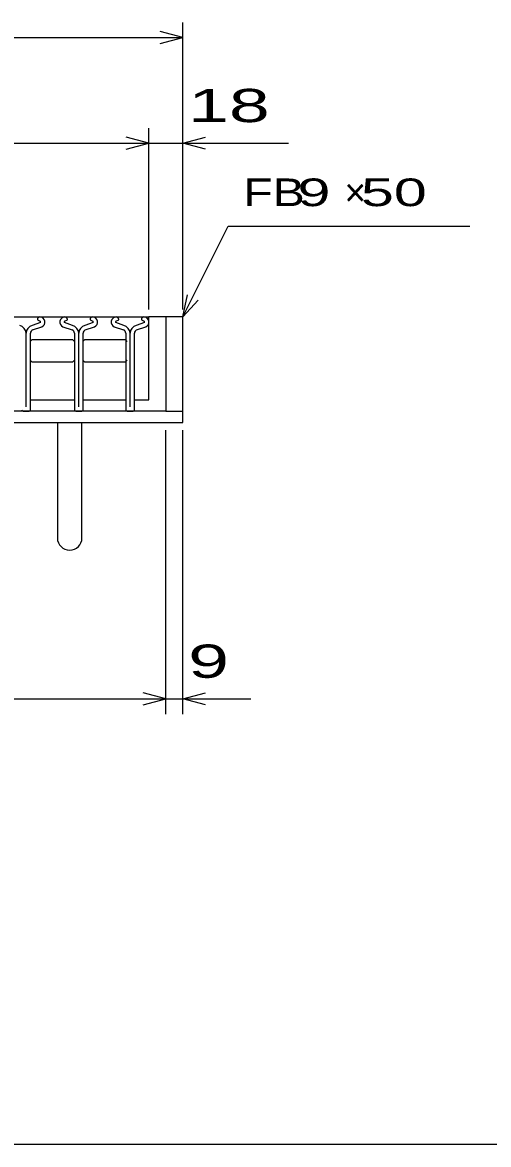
# Model space of a CAD drawing. Units: millimetres, scale not verified. Extents: x -1456 to 1389, y -1026 to 839.
# Drawn here: x -556 to -309, y -921 to -327 of the extents above; entities that cross this region are included whole.
import ezdxf
from ezdxf.enums import TextEntityAlignment as Align

# ---------------------------------------------------------------- set-up
doc = ezdxf.new("R2010")
doc.units = ezdxf.units.MM
doc.header["$LTSCALE"] = 8
for name, color, linetype, lineweight in [('0_2', 150, 'Continuous', 25), ('16', 3, 'Continuous', 25), ('19', 6, 'Continuous', 25), ('22', 2, 'Continuous', 25)]:
    doc.layers.add(name, color=color, linetype=linetype, lineweight=lineweight)
doc.styles.add('ベクトル', font='')
doc.styles.get('ベクトル').set_extended_font_data('ベクトル')

msp = doc.modelspace()

# ---------------------------------------------------------------- linework, layer by layer
at = {"layer": '0_2'}
msp.add_line((1388.8, -921.2), (-1379.2, -921.2), dxfattribs=at)
at = {"layer": '16'}
for p, q in [((-871, -482.7), (-489, -482.7)), ((-546.502, -485.708), (-550.822, -487.228)), ((-548.101, -484.083), (-548.101, -484.313)), ((-548.101, -484.313), (-546.661, -485.013)), ((-529.499, -487.228), (-533.819, -485.708)), ((-533.66, -485.013), (-532.22, -484.313)), ((-532.22, -484.313), (-532.22, -484.083)), ((-518.602, -485.708), (-522.922, -487.228)), ((-520.201, -484.083), (-520.201, -484.313)), ((-520.201, -484.313), (-518.761, -485.013)), ((-502.299, -487.228), (-506.619, -485.708)), ((-506.46, -485.013), (-505.02, -484.313)), ((-505.02, -484.313), (-505.02, -484.083)), ((-491.402, -485.708), (-495.722, -487.228)), ((-493.001, -484.083), (-493.001, -484.313)), ((-493.001, -484.313), (-491.561, -485.013)), ((-489, -526.7), (-489, -482.7)), ((-554.1, -530.41), (-554.1, -491.34)), ((-551.81, -532.012), (-551.81, -491.292)), ((-550.612, -489.589), (-545.742, -487.879)), ((-534.579, -487.879), (-529.709, -489.589)), ((-528.51, -491.292), (-528.51, -532.012)), ((-526.2, -530.41), (-526.2, -491.34)), ((-523.91, -532.012), (-523.91, -491.292)), ((-522.712, -489.589), (-517.842, -487.879)), ((-507.379, -487.879), (-502.509, -489.589)), ((-501.31, -491.292), (-501.31, -532.012)), ((-499, -530.41), (-499, -491.34)), ((-496.71, -532.012), (-496.71, -491.292)), ((-495.512, -489.589), (-490.642, -487.879)), ((-551.85, -495.7), (-550.85, -494.7)), ((-550.85, -494.7), (-529.45, -494.7)), ((-529.45, -494.7), (-528.45, -495.7)), ((-523.95, -495.7), (-522.95, -494.7)), ((-522.95, -494.7), (-501.55, -494.7)), ((-501.55, -494.7), (-500.55, -495.7)), ((-550.85, -506.7), (-551.85, -505.7)), ((-529.45, -506.7), (-550.85, -506.7)), ((-528.45, -505.7), (-529.45, -506.7)), ((-522.95, -506.7), (-523.95, -505.7)), ((-501.55, -506.7), (-522.95, -506.7)), ((-500.55, -505.7), (-501.55, -506.7)), ((-551.8, -526.7), (-528.5, -526.7)), ((-523.9, -526.7), (-501.3, -526.7)), ((-496.7, -526.7), (-489, -526.7)), ((-555.71, -532.712), (-552.51, -532.712)), ((-527.81, -532.712), (-524.61, -532.712)), ((-500.61, -532.712), (-497.41, -532.712))]:
    msp.add_line(p, q, dxfattribs=at)
for centre, radius, start, end in [((-558.69, -491.643), 4.6, 3.78, 73.7), ((-549.531, -491.643), 4.6, 106.3, 176.22), ((-546.652, -484.146), 1.45, 94.45, 177.5), ((-546.811, -485.4), 2.7, 293.32, 89.02002), ((-546.826, -485.416), 0.44, 317.67, 68.08999), ((-533.51, -485.4), 2.7, 90.98, 246.68), ((-533.495, -485.416), 0.44, 111.91, 222.33), ((-533.669, -484.146), 1.45, 2.5, 85.55), ((-530.79, -491.643), 4.6, 3.78, 73.7), ((-521.631, -491.643), 4.6, 106.3, 176.22), ((-518.752, -484.146), 1.45, 94.45, 177.5), ((-518.911, -485.4), 2.7, 293.32, 89.02002), ((-518.926, -485.416), 0.44, 317.67, 68.08999), ((-506.31, -485.4), 2.7, 90.98, 246.68), ((-506.295, -485.416), 0.44, 111.91, 222.33), ((-506.469, -484.146), 1.45, 2.5, 85.55), ((-503.59, -491.643), 4.6, 3.78, 73.7), ((-494.431, -491.643), 4.6, 106.3, 176.22), ((-491.552, -484.146), 1.45, 94.45, 177.5), ((-491.711, -485.4), 2.7, 293.32, 89.02002), ((-491.726, -485.416), 0.44, 317.67, 68.08999), ((-550.012, -491.289), 1.8, 109.42, 180), ((-530.309, -491.289), 1.8, 0, 70.58), ((-522.112, -491.289), 1.8, 109.42, 180), ((-503.109, -491.289), 1.8, 0, 70.58), ((-494.912, -491.289), 1.8, 109.42, 180), ((-555.71, -532.012), 0.7, 180, 270), ((-552.51, -532.012), 0.7, 270, 0), ((-527.81, -532.012), 0.7, 180, 270), ((-524.61, -532.012), 0.7, 270, 0), ((-500.61, -532.012), 0.7, 180, 270), ((-497.41, -532.012), 0.7, 270, 0)]:
    msp.add_arc(centre, radius, start, end, dxfattribs=at)
at = {"layer": '19'}
for p, q in [((-471, -482.7), (-489, -482.7)), ((-480, -482.7), (-480, -532.7)), ((-471, -538.7), (-471, -482.7)), ((-480, -532.7), (-880, -532.7)), ((-480, -532.7), (-471, -532.7)), ((-889, -538.7), (-471, -538.7)), ((-537.5, -538.7), (-537.5, -599.81)), ((-524.5, -599.81), (-524.5, -538.7))]:
    msp.add_line(p, q, dxfattribs=at)
msp.add_arc((-531, -599.81), 6.5, 180, 0, dxfattribs=at)
at = {"layer": '22', "color": 4}
for p, q in [((-471, -478.7), (-471, -326.7)), ((-471, -334.7), (-483, -331.5)), ((-889, -334.7), (-471, -334.7)), ((-483, -337.9), (-471, -334.7)), ((-489, -478.7), (-489, -382.7)), ((-471, -478.7), (-471, -382.7)), ((-871, -390.7), (-489, -390.7)), ((-489, -390.7), (-501, -387.5)), ((-501, -393.9), (-489, -390.7)), ((-489, -390.7), (-471, -390.7)), ((-471, -390.7), (-459, -387.5)), ((-459, -393.9), (-471, -390.7)), ((-471, -390.7), (-415, -390.7)), ((-471, -482.7), (-447, -434.7)), ((-447, -434.7), (-319, -434.7)), ((-471, -482.7), (-468.6, -471.02)), ((-471, -482.7), (-463, -473.9)), ((-480, -693.1), (-480, -542.7)), ((-471, -693.1), (-471, -542.7)), ((-480, -685.1), (-492, -681.9)), ((-471, -685.1), (-459, -681.9)), ((-880, -685.1), (-480, -685.1)), ((-492, -688.3), (-480, -685.1)), ((-480, -685.1), (-471, -685.1)), ((-459, -688.3), (-471, -685.1)), ((-471, -685.1), (-435, -685.1))]:
    msp.add_line(p, q, dxfattribs=at)

# ---------------------------------------------------------------- texts
at = {"layer": '22', "style": 'ベクトル'}
for s, height, width, p in [(' 18 ', 17.6, 1.65, (-479, -370.7)), ('FB', 14.66, 1.3, (-439, -416.7)), (' 9 ', 14.66, 1.6, (-419, -416.7)), (' 50 ', 14.66, 1.6, (-385.4, -416.7)), (' 9 ', 17.6, 1.65, (-479, -665.1))]:
    msp.add_text(s, height=height, dxfattribs=dict(at, width=width)).set_placement(p, align=Align.MIDDLE_LEFT)
msp.add_text('×', height=14.66, dxfattribs=at).set_placement((-385.4, -416.7), align=Align.MIDDLE_LEFT)

doc.saveas('drawing.dxf')
